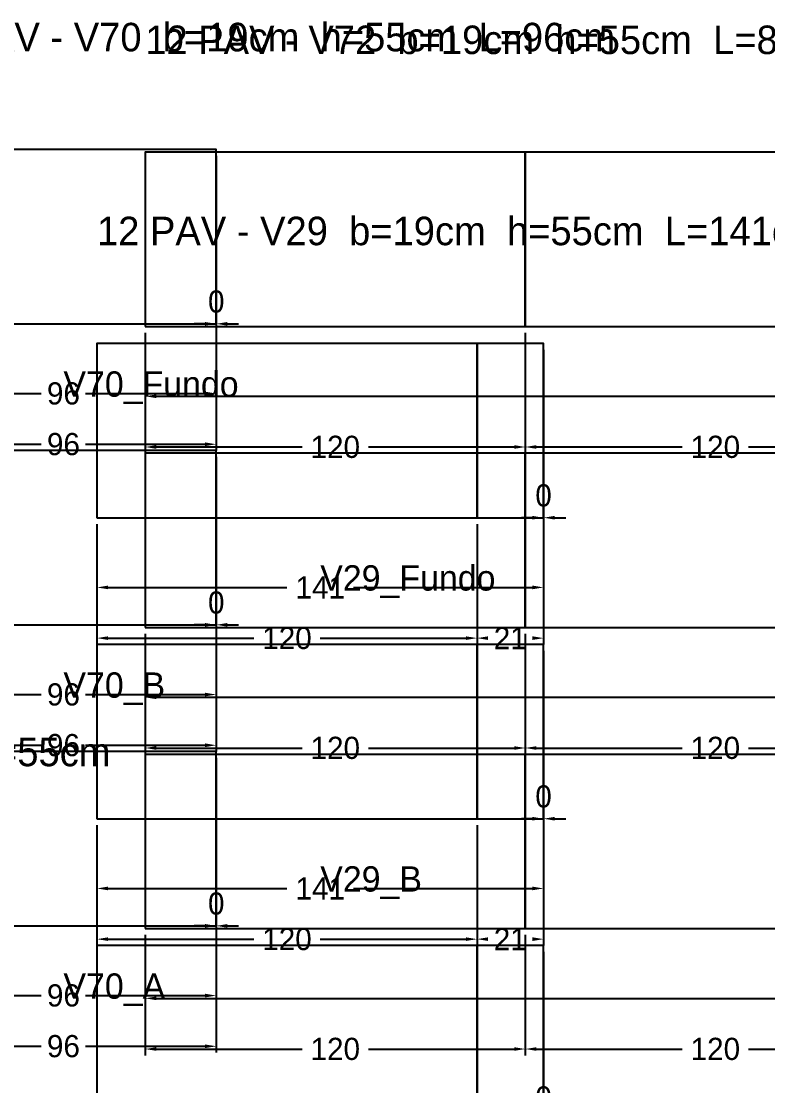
# Model space of a CAD drawing. Header units: metres. Extents: x 946 to 6411, y 1397 to 3666.
# Drawn here: x 4925.3 to 5161, y 2644 to 2980 of the extents above; entities that cross this region are included whole.
import ezdxf

# ---------------------------------------------------------------- set-up
doc = ezdxf.new("R2010")
doc.units = ezdxf.units.M
doc.layers.add('COTA', color=3, linetype='Continuous')
doc.dimstyles.new('COTA_VIG', dxfattribs={"dimtxt": 7, "dimasz": 3.5, "dimexe": 2, "dimexo": 2, "dimgap": 1.5, "dimtad": 1, "dimdec": 1, "dimcen": 2.5, "dimclrd": 3, "dimclre": 3, "dimclrt": 3, "dimazin": 3, "dimtfac": 1, "dimtmove": 0, "dimatfit": 3})

# ---------------------------------------------------------------- blocks, each defined once
blk = doc.blocks.new('_CLOSEDFILLED')
at = {"color": 0, "linetype": 'BYBLOCK'}
blk.add_solid([(-1, 0.164), (0, 0), (-1, -0.164)], dxfattribs=at)
blk = doc.blocks.new('*D320')
at = {"color": 3}
for p, q in [((4949.21, 2726.3), (4949.21, 2704.3)), ((5090.21, 2726.3), (5090.21, 2704.3)), ((4952.71, 2706.3), (5009.21, 2706.3)), ((5030.21, 2706.3), (5086.71, 2706.3))]:
    blk.add_line(p, q, dxfattribs=at)
at = {"layer": 'Defpoints'}
for p in [(4949.21, 2728.3), (5090.21, 2728.3), (4949.21, 2706.3)]:
    blk.add_point(p, dxfattribs=at)
at = {"layer": 'COTA', "color": 3, "xscale": 3.5, "yscale": 3.5, "rotation": 180}
blk.add_blockref('_CLOSEDFILLED', (4949.21, 2706.3), dxfattribs=at)
at = {"layer": 'COTA', "color": 3, "xscale": 3.5, "yscale": 3.5}
blk.add_blockref('_CLOSEDFILLED', (5090.21, 2706.3), dxfattribs=at)
at = {"layer": 'COTA', "color": 3, "insert": (5019.71, 2706.3), "char_height": 7, "attachment_point": 5}
blk.add_mtext('141', dxfattribs=at)
blk = doc.blocks.new('*D321')
at = {"color": 3}
for p, q in [((4949.21, 2726.3), (4949.21, 2688.3)), ((5069.21, 2726.3), (5069.21, 2688.3)), ((4952.71, 2690.3), (4998.71, 2690.3)), ((5019.71, 2690.3), (5065.71, 2690.3))]:
    blk.add_line(p, q, dxfattribs=at)
at = {"layer": 'Defpoints'}
for p in [(4949.21, 2728.3), (5069.21, 2728.3), (4949.21, 2690.3)]:
    blk.add_point(p, dxfattribs=at)
at = {"layer": 'COTA', "color": 3, "xscale": 3.5, "yscale": 3.5, "rotation": 180}
blk.add_blockref('_CLOSEDFILLED', (4949.21, 2690.3), dxfattribs=at)
at = {"layer": 'COTA', "color": 3, "xscale": 3.5, "yscale": 3.5}
blk.add_blockref('_CLOSEDFILLED', (5069.21, 2690.3), dxfattribs=at)
at = {"layer": 'COTA', "color": 3, "insert": (5009.21, 2690.3), "char_height": 7, "attachment_point": 5}
blk.add_mtext('120', dxfattribs=at)
blk = doc.blocks.new('*D322')
at = {"color": 3}
for p, q in [((5069.21, 2726.3), (5069.21, 2688.3)), ((5090.21, 2726.3), (5090.21, 2688.3))]:
    blk.add_line(p, q, dxfattribs=at)
at = {"layer": 'Defpoints'}
for p in [(5069.21, 2728.3), (5090.21, 2728.3), (5069.21, 2690.3)]:
    blk.add_point(p, dxfattribs=at)
at = {"layer": 'COTA', "color": 3, "xscale": 3.5, "yscale": 3.5, "rotation": 180}
blk.add_blockref('_CLOSEDFILLED', (5069.21, 2690.3), dxfattribs=at)
at = {"layer": 'COTA', "color": 3, "xscale": 3.5, "yscale": 3.5}
blk.add_blockref('_CLOSEDFILLED', (5090.21, 2690.3), dxfattribs=at)
at = {"layer": 'COTA', "color": 3, "insert": (5079.71, 2690.3), "char_height": 7, "attachment_point": 5}
blk.add_mtext('21', dxfattribs=at)
blk = doc.blocks.new('*D324')
at = {"color": 3}
for p, q in [((4949.21, 2821.3), (4949.21, 2799.3)), ((5090.21, 2821.3), (5090.21, 2799.3)), ((4952.71, 2801.3), (5009.21, 2801.3)), ((5030.21, 2801.3), (5086.71, 2801.3))]:
    blk.add_line(p, q, dxfattribs=at)
at = {"layer": 'Defpoints'}
for p in [(4949.21, 2823.3), (5090.21, 2823.3), (4949.21, 2801.3)]:
    blk.add_point(p, dxfattribs=at)
at = {"layer": 'COTA', "color": 3, "xscale": 3.5, "yscale": 3.5, "rotation": 180}
blk.add_blockref('_CLOSEDFILLED', (4949.21, 2801.3), dxfattribs=at)
at = {"layer": 'COTA', "color": 3, "xscale": 3.5, "yscale": 3.5}
blk.add_blockref('_CLOSEDFILLED', (5090.21, 2801.3), dxfattribs=at)
at = {"layer": 'COTA', "color": 3, "insert": (5019.71, 2801.3), "char_height": 7, "attachment_point": 5}
blk.add_mtext('141', dxfattribs=at)
blk = doc.blocks.new('*D325')
at = {"color": 3}
for p, q in [((4949.21, 2821.3), (4949.21, 2783.3)), ((5069.21, 2821.3), (5069.21, 2783.3)), ((4952.71, 2785.3), (4998.71, 2785.3)), ((5019.71, 2785.3), (5065.71, 2785.3))]:
    blk.add_line(p, q, dxfattribs=at)
at = {"layer": 'Defpoints'}
for p in [(4949.21, 2823.3), (5069.21, 2823.3), (4949.21, 2785.3)]:
    blk.add_point(p, dxfattribs=at)
at = {"layer": 'COTA', "color": 3, "xscale": 3.5, "yscale": 3.5, "rotation": 180}
blk.add_blockref('_CLOSEDFILLED', (4949.21, 2785.3), dxfattribs=at)
at = {"layer": 'COTA', "color": 3, "xscale": 3.5, "yscale": 3.5}
blk.add_blockref('_CLOSEDFILLED', (5069.21, 2785.3), dxfattribs=at)
at = {"layer": 'COTA', "color": 3, "insert": (5009.21, 2785.3), "char_height": 7, "attachment_point": 5}
blk.add_mtext('120', dxfattribs=at)
blk = doc.blocks.new('*D326')
at = {"color": 3}
for p, q in [((5069.21, 2821.3), (5069.21, 2783.3)), ((5090.21, 2821.3), (5090.21, 2783.3))]:
    blk.add_line(p, q, dxfattribs=at)
at = {"layer": 'Defpoints'}
for p in [(5069.21, 2823.3), (5090.21, 2823.3), (5069.21, 2785.3)]:
    blk.add_point(p, dxfattribs=at)
at = {"layer": 'COTA', "color": 3, "xscale": 3.5, "yscale": 3.5, "rotation": 180}
blk.add_blockref('_CLOSEDFILLED', (5069.21, 2785.3), dxfattribs=at)
at = {"layer": 'COTA', "color": 3, "xscale": 3.5, "yscale": 3.5}
blk.add_blockref('_CLOSEDFILLED', (5090.21, 2785.3), dxfattribs=at)
at = {"layer": 'COTA', "color": 3, "insert": (5079.71, 2785.3), "char_height": 7, "attachment_point": 5}
blk.add_mtext('21', dxfattribs=at)
blk = doc.blocks.new('*D634')
at = {"color": 3}
for p, q in [((4890.37, 2692.49), (4890.37, 2670.49)), ((4986.87, 2692.49), (4986.87, 2670.49)), ((4893.87, 2672.49), (4931.62, 2672.49)), ((4945.62, 2672.49), (4983.37, 2672.49))]:
    blk.add_line(p, q, dxfattribs=at)
at = {"layer": 'Defpoints'}
for p in [(4890.37, 2694.49), (4986.87, 2694.49), (4890.37, 2672.49)]:
    blk.add_point(p, dxfattribs=at)
at = {"layer": 'COTA', "color": 3, "xscale": 3.5, "yscale": 3.5, "rotation": 180}
blk.add_blockref('_CLOSEDFILLED', (4890.37, 2672.49), dxfattribs=at)
at = {"layer": 'COTA', "color": 3, "xscale": 3.5, "yscale": 3.5}
blk.add_blockref('_CLOSEDFILLED', (4986.87, 2672.49), dxfattribs=at)
at = {"layer": 'COTA', "color": 3, "insert": (4938.62, 2672.49), "char_height": 7, "attachment_point": 5}
blk.add_mtext('96', dxfattribs=at)
blk = doc.blocks.new('*D635')
at = {"color": 3}
for p, q in [((4890.37, 2692.49), (4890.37, 2654.49)), ((4986.87, 2692.49), (4986.87, 2654.49)), ((4893.87, 2656.49), (4931.62, 2656.49)), ((4945.62, 2656.49), (4983.37, 2656.49))]:
    blk.add_line(p, q, dxfattribs=at)
at = {"layer": 'Defpoints'}
for p in [(4890.37, 2694.49), (4986.87, 2694.49), (4890.37, 2656.49)]:
    blk.add_point(p, dxfattribs=at)
at = {"layer": 'COTA', "color": 3, "xscale": 3.5, "yscale": 3.5, "rotation": 180}
blk.add_blockref('_CLOSEDFILLED', (4890.37, 2656.49), dxfattribs=at)
at = {"layer": 'COTA', "color": 3, "xscale": 3.5, "yscale": 3.5}
blk.add_blockref('_CLOSEDFILLED', (4986.87, 2656.49), dxfattribs=at)
at = {"layer": 'COTA', "color": 3, "insert": (4938.62, 2656.49), "char_height": 7, "attachment_point": 5}
blk.add_mtext('96', dxfattribs=at)
blk = doc.blocks.new('*D637')
at = {"color": 3}
for p, q in [((4890.37, 2787.49), (4890.37, 2765.49)), ((4986.87, 2787.49), (4986.87, 2765.49)), ((4893.87, 2767.49), (4931.62, 2767.49)), ((4945.62, 2767.49), (4983.37, 2767.49))]:
    blk.add_line(p, q, dxfattribs=at)
at = {"layer": 'Defpoints'}
for p in [(4890.37, 2789.49), (4986.87, 2789.49), (4890.37, 2767.49)]:
    blk.add_point(p, dxfattribs=at)
at = {"layer": 'COTA', "color": 3, "xscale": 3.5, "yscale": 3.5, "rotation": 180}
blk.add_blockref('_CLOSEDFILLED', (4890.37, 2767.49), dxfattribs=at)
at = {"layer": 'COTA', "color": 3, "xscale": 3.5, "yscale": 3.5}
blk.add_blockref('_CLOSEDFILLED', (4986.87, 2767.49), dxfattribs=at)
at = {"layer": 'COTA', "color": 3, "insert": (4938.62, 2767.49), "char_height": 7, "attachment_point": 5}
blk.add_mtext('96', dxfattribs=at)
blk = doc.blocks.new('*D638')
at = {"color": 3}
for p, q in [((4890.37, 2787.49), (4890.37, 2749.49)), ((4986.87, 2787.49), (4986.87, 2749.49)), ((4893.87, 2751.49), (4931.62, 2751.49)), ((4945.62, 2751.49), (4983.37, 2751.49))]:
    blk.add_line(p, q, dxfattribs=at)
at = {"layer": 'Defpoints'}
for p in [(4890.37, 2789.49), (4986.87, 2789.49), (4890.37, 2751.49)]:
    blk.add_point(p, dxfattribs=at)
at = {"layer": 'COTA', "color": 3, "xscale": 3.5, "yscale": 3.5, "rotation": 180}
blk.add_blockref('_CLOSEDFILLED', (4890.37, 2751.49), dxfattribs=at)
at = {"layer": 'COTA', "color": 3, "xscale": 3.5, "yscale": 3.5}
blk.add_blockref('_CLOSEDFILLED', (4986.87, 2751.49), dxfattribs=at)
at = {"layer": 'COTA', "color": 3, "insert": (4938.62, 2751.49), "char_height": 7, "attachment_point": 5}
blk.add_mtext('96', dxfattribs=at)
blk = doc.blocks.new('*D640')
at = {"color": 3}
for p, q in [((4890.37, 2882.49), (4890.37, 2860.49)), ((4986.87, 2882.49), (4986.87, 2860.49)), ((4893.87, 2862.49), (4931.62, 2862.49)), ((4945.62, 2862.49), (4983.37, 2862.49))]:
    blk.add_line(p, q, dxfattribs=at)
at = {"layer": 'Defpoints'}
for p in [(4890.37, 2884.49), (4986.87, 2884.49), (4890.37, 2862.49)]:
    blk.add_point(p, dxfattribs=at)
at = {"layer": 'COTA', "color": 3, "xscale": 3.5, "yscale": 3.5, "rotation": 180}
blk.add_blockref('_CLOSEDFILLED', (4890.37, 2862.49), dxfattribs=at)
at = {"layer": 'COTA', "color": 3, "xscale": 3.5, "yscale": 3.5}
blk.add_blockref('_CLOSEDFILLED', (4986.87, 2862.49), dxfattribs=at)
at = {"layer": 'COTA', "color": 3, "insert": (4938.62, 2862.49), "char_height": 7, "attachment_point": 5}
blk.add_mtext('96', dxfattribs=at)
blk = doc.blocks.new('*D641')
at = {"color": 3}
for p, q in [((4890.37, 2882.49), (4890.37, 2844.49)), ((4986.87, 2882.49), (4986.87, 2844.49)), ((4893.87, 2846.49), (4931.62, 2846.49)), ((4945.62, 2846.49), (4983.37, 2846.49))]:
    blk.add_line(p, q, dxfattribs=at)
at = {"layer": 'Defpoints'}
for p in [(4890.37, 2884.49), (4986.87, 2884.49), (4890.37, 2846.49)]:
    blk.add_point(p, dxfattribs=at)
at = {"layer": 'COTA', "color": 3, "xscale": 3.5, "yscale": 3.5, "rotation": 180}
blk.add_blockref('_CLOSEDFILLED', (4890.37, 2846.49), dxfattribs=at)
at = {"layer": 'COTA', "color": 3, "xscale": 3.5, "yscale": 3.5}
blk.add_blockref('_CLOSEDFILLED', (4986.87, 2846.49), dxfattribs=at)
at = {"layer": 'COTA', "color": 3, "insert": (4938.62, 2846.49), "char_height": 7, "attachment_point": 5}
blk.add_mtext('96', dxfattribs=at)
blk = doc.blocks.new('*D652')
at = {"color": 3}
for p, q in [((4964.46, 2691.62), (4964.46, 2669.62)), ((5785.46, 2691.62), (5785.46, 2669.62)), ((4967.96, 2671.62), (5364.46, 2671.62)), ((5385.46, 2671.62), (5781.96, 2671.62))]:
    blk.add_line(p, q, dxfattribs=at)
at = {"layer": 'Defpoints'}
for p in [(4964.46, 2693.62), (5785.46, 2693.62), (4964.46, 2671.62)]:
    blk.add_point(p, dxfattribs=at)
at = {"layer": 'COTA', "color": 3, "xscale": 3.5, "yscale": 3.5, "rotation": 180}
blk.add_blockref('_CLOSEDFILLED', (4964.46, 2671.62), dxfattribs=at)
at = {"layer": 'COTA', "color": 3, "xscale": 3.5, "yscale": 3.5}
blk.add_blockref('_CLOSEDFILLED', (5785.46, 2671.62), dxfattribs=at)
at = {"layer": 'COTA', "color": 3, "insert": (5374.96, 2671.62), "char_height": 7, "attachment_point": 5}
blk.add_mtext('821', dxfattribs=at)
blk = doc.blocks.new('*D653')
at = {"color": 3}
for p, q in [((4964.46, 2691.62), (4964.46, 2653.62)), ((5084.46, 2691.62), (5084.46, 2653.62)), ((4967.96, 2655.62), (5013.96, 2655.62)), ((5034.96, 2655.62), (5080.96, 2655.62))]:
    blk.add_line(p, q, dxfattribs=at)
at = {"layer": 'Defpoints'}
for p in [(4964.46, 2693.62), (5084.46, 2693.62), (4964.46, 2655.62)]:
    blk.add_point(p, dxfattribs=at)
at = {"layer": 'COTA', "color": 3, "xscale": 3.5, "yscale": 3.5, "rotation": 180}
blk.add_blockref('_CLOSEDFILLED', (4964.46, 2655.62), dxfattribs=at)
at = {"layer": 'COTA', "color": 3, "xscale": 3.5, "yscale": 3.5}
blk.add_blockref('_CLOSEDFILLED', (5084.46, 2655.62), dxfattribs=at)
at = {"layer": 'COTA', "color": 3, "insert": (5024.46, 2655.62), "char_height": 7, "attachment_point": 5}
blk.add_mtext('120', dxfattribs=at)
blk = doc.blocks.new('*D654')
at = {"color": 3}
for p, q in [((5084.46, 2691.62), (5084.46, 2653.62)), ((5204.46, 2691.62), (5204.46, 2653.62)), ((5087.96, 2655.62), (5133.96, 2655.62)), ((5154.96, 2655.62), (5200.96, 2655.62))]:
    blk.add_line(p, q, dxfattribs=at)
at = {"layer": 'Defpoints'}
for p in [(5084.46, 2693.62), (5204.46, 2693.62), (5084.46, 2655.62)]:
    blk.add_point(p, dxfattribs=at)
at = {"layer": 'COTA', "color": 3, "xscale": 3.5, "yscale": 3.5, "rotation": 180}
blk.add_blockref('_CLOSEDFILLED', (5084.46, 2655.62), dxfattribs=at)
at = {"layer": 'COTA', "color": 3, "xscale": 3.5, "yscale": 3.5}
blk.add_blockref('_CLOSEDFILLED', (5204.46, 2655.62), dxfattribs=at)
at = {"layer": 'COTA', "color": 3, "insert": (5144.46, 2655.62), "char_height": 7, "attachment_point": 5}
blk.add_mtext('120', dxfattribs=at)
blk = doc.blocks.new('*D661')
at = {"color": 3}
for p, q in [((4964.46, 2786.62), (4964.46, 2764.62)), ((5785.46, 2786.62), (5785.46, 2764.62)), ((4967.96, 2766.62), (5364.46, 2766.62)), ((5385.46, 2766.62), (5781.96, 2766.62))]:
    blk.add_line(p, q, dxfattribs=at)
at = {"layer": 'Defpoints'}
for p in [(4964.46, 2788.62), (5785.46, 2788.62), (4964.46, 2766.62)]:
    blk.add_point(p, dxfattribs=at)
at = {"layer": 'COTA', "color": 3, "xscale": 3.5, "yscale": 3.5, "rotation": 180}
blk.add_blockref('_CLOSEDFILLED', (4964.46, 2766.62), dxfattribs=at)
at = {"layer": 'COTA', "color": 3, "xscale": 3.5, "yscale": 3.5}
blk.add_blockref('_CLOSEDFILLED', (5785.46, 2766.62), dxfattribs=at)
at = {"layer": 'COTA', "color": 3, "insert": (5374.96, 2766.62), "char_height": 7, "attachment_point": 5}
blk.add_mtext('821', dxfattribs=at)
blk = doc.blocks.new('*D662')
at = {"color": 3}
for p, q in [((4964.46, 2786.62), (4964.46, 2748.62)), ((5084.46, 2786.62), (5084.46, 2748.62)), ((4967.96, 2750.62), (5013.96, 2750.62)), ((5034.96, 2750.62), (5080.96, 2750.62))]:
    blk.add_line(p, q, dxfattribs=at)
at = {"layer": 'Defpoints'}
for p in [(4964.46, 2788.62), (5084.46, 2788.62), (4964.46, 2750.62)]:
    blk.add_point(p, dxfattribs=at)
at = {"layer": 'COTA', "color": 3, "xscale": 3.5, "yscale": 3.5, "rotation": 180}
blk.add_blockref('_CLOSEDFILLED', (4964.46, 2750.62), dxfattribs=at)
at = {"layer": 'COTA', "color": 3, "xscale": 3.5, "yscale": 3.5}
blk.add_blockref('_CLOSEDFILLED', (5084.46, 2750.62), dxfattribs=at)
at = {"layer": 'COTA', "color": 3, "insert": (5024.46, 2750.62), "char_height": 7, "attachment_point": 5}
blk.add_mtext('120', dxfattribs=at)
blk = doc.blocks.new('*D663')
at = {"color": 3}
for p, q in [((5084.46, 2786.62), (5084.46, 2748.62)), ((5204.46, 2786.62), (5204.46, 2748.62)), ((5087.96, 2750.62), (5133.96, 2750.62)), ((5154.96, 2750.62), (5200.96, 2750.62))]:
    blk.add_line(p, q, dxfattribs=at)
at = {"layer": 'Defpoints'}
for p in [(5084.46, 2788.62), (5204.46, 2788.62), (5084.46, 2750.62)]:
    blk.add_point(p, dxfattribs=at)
at = {"layer": 'COTA', "color": 3, "xscale": 3.5, "yscale": 3.5, "rotation": 180}
blk.add_blockref('_CLOSEDFILLED', (5084.46, 2750.62), dxfattribs=at)
at = {"layer": 'COTA', "color": 3, "xscale": 3.5, "yscale": 3.5}
blk.add_blockref('_CLOSEDFILLED', (5204.46, 2750.62), dxfattribs=at)
at = {"layer": 'COTA', "color": 3, "insert": (5144.46, 2750.62), "char_height": 7, "attachment_point": 5}
blk.add_mtext('120', dxfattribs=at)
blk = doc.blocks.new('*D670')
at = {"color": 3}
for p, q in [((4964.46, 2881.62), (4964.46, 2859.62)), ((5785.46, 2881.62), (5785.46, 2859.62)), ((4967.96, 2861.62), (5364.46, 2861.62)), ((5385.46, 2861.62), (5781.96, 2861.62))]:
    blk.add_line(p, q, dxfattribs=at)
at = {"layer": 'Defpoints'}
for p in [(4964.46, 2883.62), (5785.46, 2883.62), (4964.46, 2861.62)]:
    blk.add_point(p, dxfattribs=at)
at = {"layer": 'COTA', "color": 3, "xscale": 3.5, "yscale": 3.5, "rotation": 180}
blk.add_blockref('_CLOSEDFILLED', (4964.46, 2861.62), dxfattribs=at)
at = {"layer": 'COTA', "color": 3, "xscale": 3.5, "yscale": 3.5}
blk.add_blockref('_CLOSEDFILLED', (5785.46, 2861.62), dxfattribs=at)
at = {"layer": 'COTA', "color": 3, "insert": (5374.96, 2861.62), "char_height": 7, "attachment_point": 5}
blk.add_mtext('821', dxfattribs=at)
blk = doc.blocks.new('*D671')
at = {"color": 3}
for p, q in [((4964.46, 2881.62), (4964.46, 2843.62)), ((5084.46, 2881.62), (5084.46, 2843.62)), ((4967.96, 2845.62), (5013.96, 2845.62)), ((5034.96, 2845.62), (5080.96, 2845.62))]:
    blk.add_line(p, q, dxfattribs=at)
at = {"layer": 'Defpoints'}
for p in [(4964.46, 2883.62), (5084.46, 2883.62), (4964.46, 2845.62)]:
    blk.add_point(p, dxfattribs=at)
at = {"layer": 'COTA', "color": 3, "xscale": 3.5, "yscale": 3.5, "rotation": 180}
blk.add_blockref('_CLOSEDFILLED', (4964.46, 2845.62), dxfattribs=at)
at = {"layer": 'COTA', "color": 3, "xscale": 3.5, "yscale": 3.5}
blk.add_blockref('_CLOSEDFILLED', (5084.46, 2845.62), dxfattribs=at)
at = {"layer": 'COTA', "color": 3, "insert": (5024.46, 2845.62), "char_height": 7, "attachment_point": 5}
blk.add_mtext('120', dxfattribs=at)
blk = doc.blocks.new('*D672')
at = {"color": 3}
for p, q in [((5084.46, 2881.62), (5084.46, 2843.62)), ((5204.46, 2881.62), (5204.46, 2843.62)), ((5087.96, 2845.62), (5133.96, 2845.62)), ((5154.96, 2845.62), (5200.96, 2845.62))]:
    blk.add_line(p, q, dxfattribs=at)
at = {"layer": 'Defpoints'}
for p in [(5084.46, 2883.62), (5204.46, 2883.62), (5084.46, 2845.62)]:
    blk.add_point(p, dxfattribs=at)
at = {"layer": 'COTA', "color": 3, "xscale": 3.5, "yscale": 3.5, "rotation": 180}
blk.add_blockref('_CLOSEDFILLED', (5084.46, 2845.62), dxfattribs=at)
at = {"layer": 'COTA', "color": 3, "xscale": 3.5, "yscale": 3.5}
blk.add_blockref('_CLOSEDFILLED', (5204.46, 2845.62), dxfattribs=at)
at = {"layer": 'COTA', "color": 3, "insert": (5144.46, 2845.62), "char_height": 7, "attachment_point": 5}
blk.add_mtext('120', dxfattribs=at)

msp = doc.modelspace()

# ---------------------------------------------------------------- linework, layer by layer
at = {"layer": 'Paineis'}
for points in [[(4890.37, 2884.49), (4986.87, 2884.49), (4986.87, 2939.49), (4890.37, 2939.49)], [(4964.46, 2883.62), (5084.46, 2883.62), (5084.46, 2938.62), (4964.46, 2938.62)], [(5084.46, 2883.62), (5204.46, 2883.62), (5204.46, 2938.62), (5084.46, 2938.62)], [(4949.21, 2823.3), (5069.21, 2823.3), (5069.21, 2878.3), (4949.21, 2878.3)], [(5069.21, 2823.3), (5090.21, 2823.3), (5090.21, 2878.3), (5069.21, 2878.3)], [(4890.37, 2789.49), (4986.87, 2789.49), (4986.87, 2844.49), (4890.37, 2844.49)], [(4964.46, 2788.62), (5084.46, 2788.62), (5084.46, 2843.62), (4964.46, 2843.62)], [(5084.46, 2788.62), (5204.46, 2788.62), (5204.46, 2843.62), (5084.46, 2843.62)], [(4949.21, 2728.3), (5069.21, 2728.3), (5069.21, 2783.3), (4949.21, 2783.3)], [(5069.21, 2728.3), (5090.21, 2728.3), (5090.21, 2783.3), (5069.21, 2783.3)], [(4890.37, 2694.49), (4986.87, 2694.49), (4986.87, 2749.49), (4890.37, 2749.49)], [(4964.46, 2693.62), (5084.46, 2693.62), (5084.46, 2748.62), (4964.46, 2748.62)], [(5084.46, 2693.62), (5204.46, 2693.62), (5204.46, 2748.62), (5084.46, 2748.62)], [(4949.21, 2633.3), (5069.21, 2633.3), (5069.21, 2688.3), (4949.21, 2688.3)], [(5069.21, 2633.3), (5090.21, 2633.3), (5090.21, 2688.3), (5069.21, 2688.3)]]:
    msp.add_lwpolyline(points, close=True, dxfattribs=at)

# ---------------------------------------------------------------- texts
at = {"layer": 'NOMENCLATURA', "char_height": 9, "attachment_point": 1}
for s, insert in [('12 PAV - V70  b=19cm  h=55cm  L=96cm', (4890.37, 2979.49)), ('12 PAV - V72  b=19cm  h=55cm  L=821cm', (4964.46, 2978.62)), ('12 PAV - V29  b=19cm  h=55cm  L=141cm', (4949.21, 2918.3)), ('12 PAV - V234  b=24cm  h=100cm  L=55cm', (4717.66, 2753.87))]:
    msp.add_mtext(s, dxfattribs=dict(at, insert=insert))
at = {"layer": 'Texto Secao', "char_height": 8, "attachment_point": 1}
for s, insert in [('V70_Fundo', (4938.62, 2869.49)), ('V29_Fundo', (5019.71, 2808.3)), ('V70_B', (4938.62, 2774.49)), ('V29_B', (5019.71, 2713.3)), ('V70_A', (4938.62, 2679.49))]:
    msp.add_mtext(s, dxfattribs=dict(at, insert=insert))

# ---------------------------------------------------------------- dimensions: what is measured, and where the dimension line sits
at = {"layer": 'COTA'}
for base, p1, p2 in [((4986.87, 2884.49), (4986.87, 2884.49), (4986.87, 2939.49)), ((5090.21, 2823.3), (5090.21, 2823.3), (5090.21, 2878.3)), ((4986.87, 2789.49), (4986.87, 2789.49), (4986.87, 2844.49)), ((5090.21, 2728.3), (5090.21, 2728.3), (5090.21, 2783.3)), ((4986.87, 2694.49), (4986.87, 2694.49), (4986.87, 2749.49)), ((5090.21, 2633.3), (5090.21, 2633.3), (5090.21, 2688.3))]:
    msp.add_linear_dim(base=base, p1=p1, p2=p2, dimstyle='COTA_VIG', dxfattribs=at).render()
for base, p1, p2, picture, middle in [((4890.37, 2862.49), (4890.37, 2884.49), (4986.87, 2884.49), '*D640', (4938.62, 2862.49)), ((4890.37, 2846.49), (4890.37, 2884.49), (4986.87, 2884.49), '*D641', (4938.62, 2846.49)), ((4964.46, 2861.62), (4964.46, 2883.62), (5785.46, 2883.62), '*D670', (5374.96, 2861.62)), ((4964.46, 2845.62), (4964.46, 2883.62), (5084.46, 2883.62), '*D671', (5024.46, 2845.62)), ((5084.46, 2845.62), (5084.46, 2883.62), (5204.46, 2883.62), '*D672', (5144.46, 2845.62)), ((4949.21, 2801.3), (4949.21, 2823.3), (5090.21, 2823.3), '*D324', (5019.71, 2801.3)), ((4949.21, 2785.3), (4949.21, 2823.3), (5069.21, 2823.3), '*D325', (5009.21, 2785.3)), ((5069.21, 2785.3), (5069.21, 2823.3), (5090.21, 2823.3), '*D326', (5079.71, 2785.3)), ((4890.37, 2767.49), (4890.37, 2789.49), (4986.87, 2789.49), '*D637', (4938.62, 2767.49)), ((4890.37, 2751.49), (4890.37, 2789.49), (4986.87, 2789.49), '*D638', (4938.62, 2751.49)), ((4964.46, 2766.62), (4964.46, 2788.62), (5785.46, 2788.62), '*D661', (5374.96, 2766.62)), ((4964.46, 2750.62), (4964.46, 2788.62), (5084.46, 2788.62), '*D662', (5024.46, 2750.62)), ((5084.46, 2750.62), (5084.46, 2788.62), (5204.46, 2788.62), '*D663', (5144.46, 2750.62)), ((4949.21, 2706.3), (4949.21, 2728.3), (5090.21, 2728.3), '*D320', (5019.71, 2706.3)), ((4949.21, 2690.3), (4949.21, 2728.3), (5069.21, 2728.3), '*D321', (5009.21, 2690.3)), ((5069.21, 2690.3), (5069.21, 2728.3), (5090.21, 2728.3), '*D322', (5079.71, 2690.3)), ((4890.37, 2672.49), (4890.37, 2694.49), (4986.87, 2694.49), '*D634', (4938.62, 2672.49)), ((4890.37, 2656.49), (4890.37, 2694.49), (4986.87, 2694.49), '*D635', (4938.62, 2656.49)), ((4964.46, 2671.62), (4964.46, 2693.62), (5785.46, 2693.62), '*D652', (5374.96, 2671.62)), ((4964.46, 2655.62), (4964.46, 2693.62), (5084.46, 2693.62), '*D653', (5024.46, 2655.62)), ((5084.46, 2655.62), (5084.46, 2693.62), (5204.46, 2693.62), '*D654', (5144.46, 2655.62))]:
    dim = msp.add_linear_dim(base=base, p1=p1, p2=p2, dimstyle='COTA_VIG', dxfattribs=at)
    dim.commit()
    dim.dimension.update_dxf_attribs({"geometry": picture, "text_midpoint": middle})

doc.saveas('drawing.dxf')
